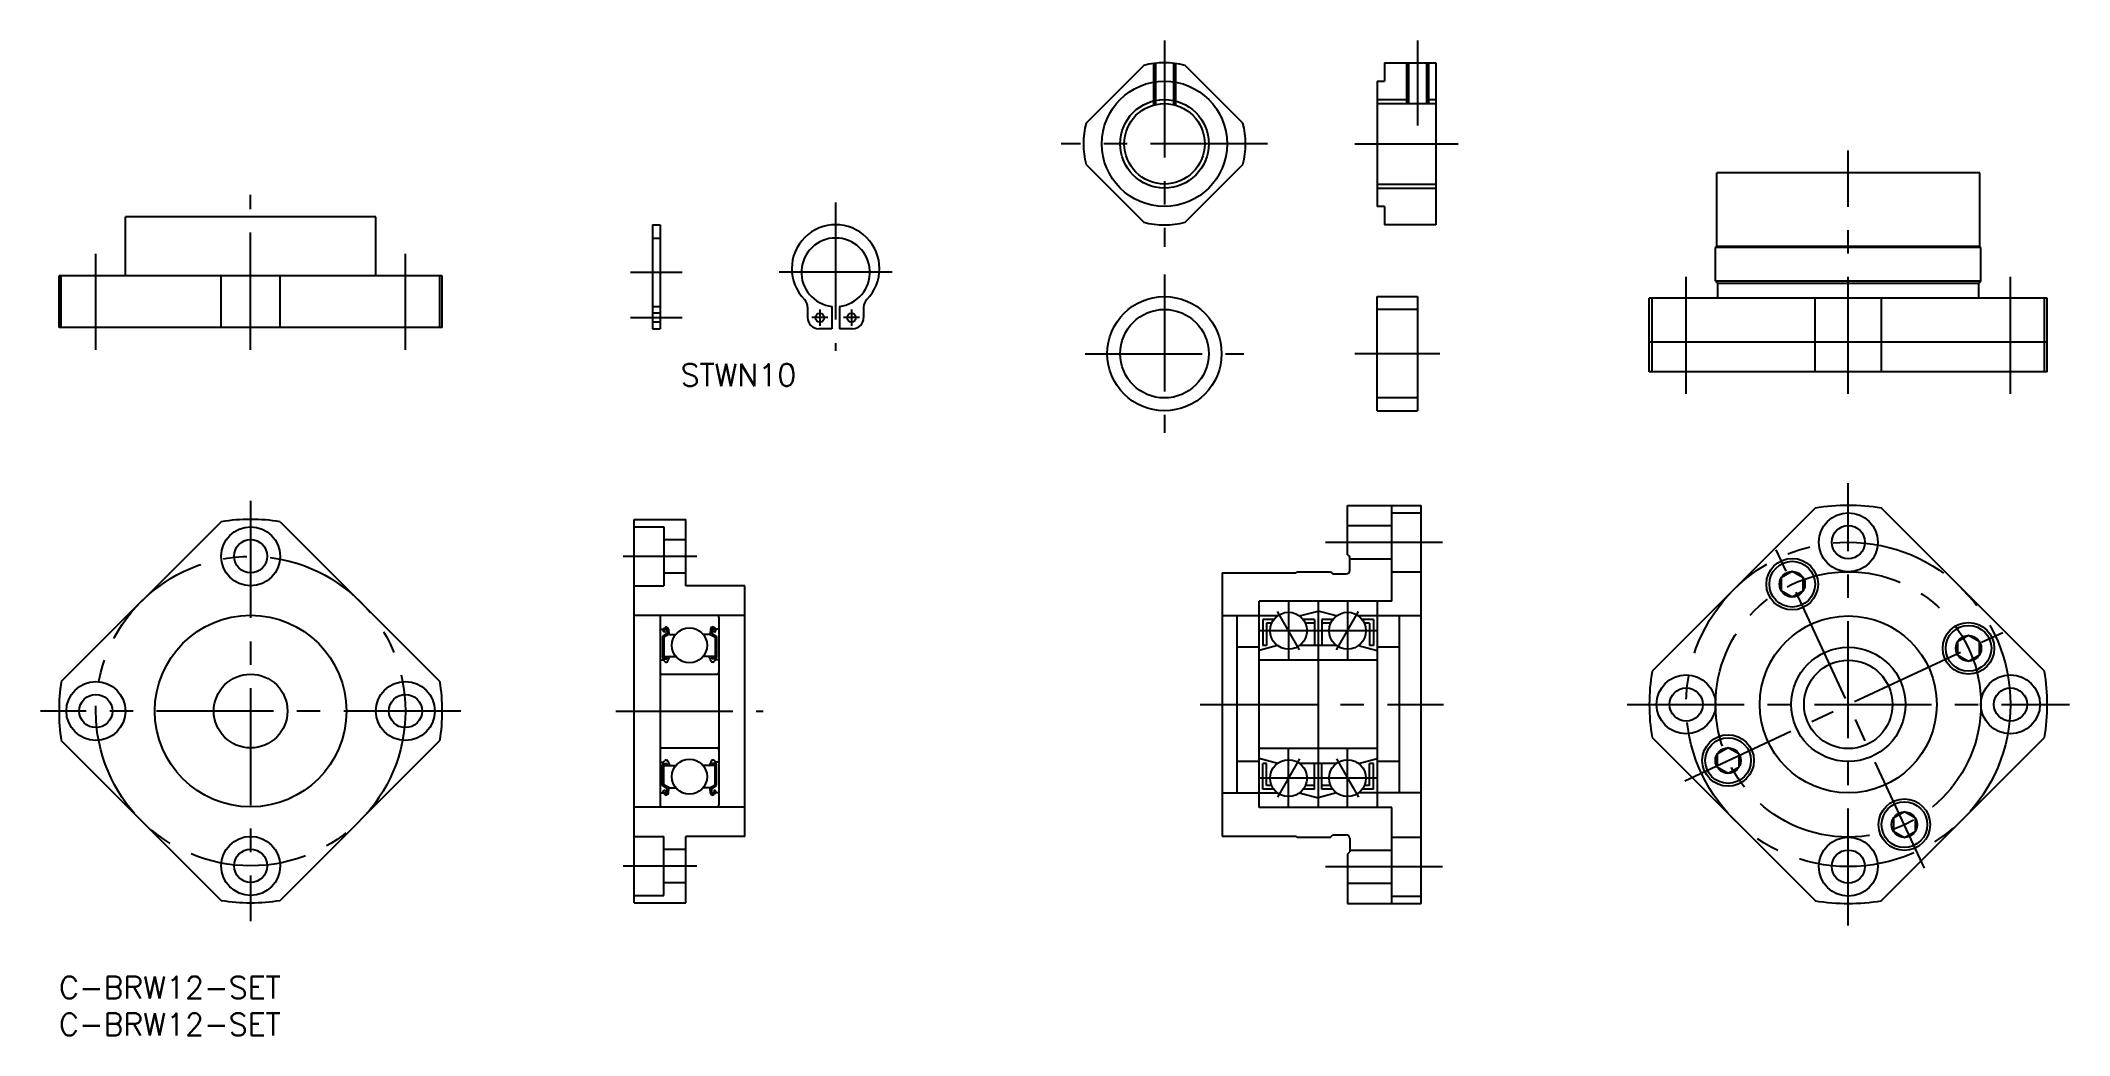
# Model space of a CAD drawing. Extents: x -2 to 273, y -8 to 127.
import ezdxf

# ---------------------------------------------------------------- set-up
doc = ezdxf.new("R2010")
doc.units = 0
doc.header["$LTSCALE"] = 0.5
doc.linetypes.add('CENTER', pattern=[50.8, 31.75, -6.35, 6.35, -6.35])
doc.linetypes.add('DASHED', pattern=[19.05, 12.7, -6.35])
for name, color, linetype in [('MSM_CENTER', 1, 'CENTER'), ('MSM_CONTINUOUS', 7, 'CONTINUOUS'), ('MSM_DASHED', 4, 'DASHED'), ('MSM_NARROW', 5, 'CONTINUOUS'), ('MSM_PART_NUMBER', 7, 'CONTINUOUS')]:
    doc.layers.add(name, color=color, linetype=linetype)
doc.styles.get("Standard").update_dxf_attribs({"font": 'txt.shx', "height": 3, "bigfont": 'bigfont.shx'})

# ---------------------------------------------------------------- blocks, each defined once
blk = doc.blocks.new('*U2')
at = {"layer": 'MSM_PART_NUMBER'}
blk.add_text('C-BRW12-SET', height=3, dxfattribs=at).set_placement((0, -3))
blk = doc.blocks.new('*U3')
at = {"layer": 'MSM_PART_NUMBER'}
blk.add_text('C-BRW12-SET', height=3, dxfattribs=at).set_placement((0, -8))
blk = doc.blocks.new('*U5')
at = {"layer": 'MSM_PART_NUMBER'}
blk.add_text('STWN10', height=3, dxfattribs=at).set_placement((84.33, 80.09))

msp = doc.modelspace()

# ---------------------------------------------------------------- linework, layer by layer
at = {"layer": 'MSM_CENTER'}
for p, q in [((149.98, 126.95), (149.98, 98.95)), ((184.32, 126.95), (184.32, 115.45)), ((163.98, 112.95), (135.98, 112.95)), ((175.82, 112.95), (189.82, 112.95)), ((242.76, 79.02), (242.76, 112.02)), ((26, 85.02), (26, 106.02)), ((105.37, 104.97), (105.37, 84.87)), ((5, 85.02), (5, 98.02)), ((47, 85.02), (47, 98.02)), ((77.54, 95.52), (84.54, 95.52)), ((113.02, 95.52), (97.72, 95.52)), ((149.98, 95.23), (149.98, 73.73)), ((220.76, 79.02), (220.76, 95.02)), ((264.76, 79.02), (264.76, 95.02)), ((77.54, 89.37), (84.54, 89.37)), ((104.32, 89.37), (102.12, 89.37)), ((103.22, 90.47), (103.22, 88.27)), ((108.62, 89.37), (106.42, 89.37)), ((107.52, 90.47), (107.52, 88.27)), ((139.23, 84.48), (160.73, 84.48)), ((187.32, 84.48), (175.82, 84.48)), ((242.76, 6.9), (242.76, 66.9)), ((26, 64.5), (26, 7.5)), ((171.82, 58.9), (187.82, 58.9)), ((253.11, 14.7), (232.41, 59.1)), ((76.54, 57), (86.54, 57)), ((166.82, 50.9), (166.82, 42.9)), ((174.82, 50.9), (174.82, 42.9)), ((178.82, 46.9), (162.82, 46.9)), ((168.32, 44.3), (165.32, 49.5)), ((173.32, 44.3), (176.32, 49.5)), ((220.56, 26.55), (264.96, 47.25)), ((54.5, 36), (-2.5, 36)), ((75.54, 36), (95.54, 36)), ((154.82, 36.9), (187.82, 36.9)), ((212.76, 36.9), (272.76, 36.9)), ((166.82, 22.9), (166.82, 30.9)), ((174.82, 22.9), (174.82, 30.9)), ((168.32, 29.5), (165.32, 24.3)), ((173.32, 29.5), (176.32, 24.3)), ((178.82, 26.9), (162.82, 26.9)), ((76.54, 15), (86.54, 15)), ((171.82, 14.9), (187.82, 14.9))]:
    msp.add_line(p, q, dxfattribs=at)
for centre, radius in [((242.76, 36.9), 22), ((26, 36), 21), ((242.76, 36.9), 18)]:
    msp.add_circle(centre, radius, dxfattribs=at)
at = {"layer": 'MSM_CONTINUOUS'}
for p, q in [((179.82, 123.95), (179.82, 121.45)), ((179.82, 123.95), (186.82, 123.95)), ((183.09, 123.95), (183.09, 118.41)), ((185.55, 123.95), (185.55, 118.41)), ((186.82, 123.95), (186.82, 101.95)), ((147.18, 123.59), (139.34, 115.75)), ((160.62, 115.75), (152.78, 123.59)), ((178.82, 121.45), (178.82, 104.45)), ((178.82, 121.45), (179.82, 121.45)), ((178.82, 118.41), (186.82, 118.41)), ((139.34, 110.15), (147.18, 102.31)), ((152.78, 102.31), (160.62, 110.15)), ((178.82, 107.49), (186.82, 107.49)), ((260.61, 109.02), (224.91, 109.02)), ((224.91, 99.02), (224.91, 109.02)), ((260.61, 99.02), (260.61, 109.02)), ((156.7, 106.23), (156.7, 106.23)), ((9, 95.02), (9, 103.02)), ((43, 103.02), (9, 103.02)), ((43, 95.02), (43, 103.02)), ((80.54, 101.97), (80.54, 87.87)), ((80.54, 101.97), (81.54, 101.97)), ((81.54, 101.97), (81.54, 87.87)), ((154.74, 104.27), (154.74, 104.27)), ((179.82, 104.45), (178.82, 104.45)), ((179.82, 104.45), (179.82, 101.95)), ((186.82, 101.95), (179.82, 101.95)), ((224.76, 98.87), (224.91, 99.02)), ((224.76, 94.32), (224.76, 98.87)), ((260.76, 98.87), (224.76, 98.87)), ((260.61, 99.02), (224.91, 99.02)), ((260.76, 98.87), (260.61, 99.02)), ((260.76, 94.32), (260.76, 98.87)), ((0, 88.02), (0, 95.02)), ((52, 95.02), (0, 95.02)), ((0.31, 88.02), (0.31, 95.02)), ((21.99, 88.02), (21.99, 95.02)), ((30.01, 88.02), (30.01, 95.02)), ((51.69, 88.02), (51.69, 95.02)), ((52, 88.02), (52, 95.02)), ((260.76, 94.32), (224.76, 94.32)), ((224.76, 94.32), (225.06, 94.02)), ((225.06, 92.02), (225.06, 94.02)), ((260.46, 94.02), (225.06, 94.02)), ((260.76, 94.32), (260.46, 94.02)), ((260.46, 92.02), (260.46, 94.02)), ((104.87, 90.89), (104.87, 87.87)), ((105.87, 90.89), (105.87, 87.87)), ((178.82, 92.23), (184.32, 92.23)), ((178.82, 76.73), (178.82, 92.23)), ((184.32, 92.23), (184.32, 76.73)), ((215.76, 82.02), (215.76, 92.02)), ((269.76, 92.02), (215.76, 92.02)), ((216.14, 82.02), (216.14, 92.02)), ((238.27, 82.02), (238.27, 92.02)), ((247.25, 82.02), (247.25, 92.02)), ((269.38, 82.02), (269.38, 92.02)), ((269.76, 82.02), (269.76, 92.02)), ((101.57, 90.78), (101.57, 89.37)), ((109.17, 90.78), (109.17, 89.37)), ((184.32, 90.48), (178.82, 90.48)), ((52, 88.02), (0, 88.02)), ((80.54, 87.87), (81.54, 87.87)), ((104.87, 87.87), (103.07, 87.87)), ((107.67, 87.87), (105.87, 87.87)), ((269.76, 86.02), (215.76, 86.02)), ((269.76, 82.02), (215.76, 82.02)), ((184.32, 78.48), (178.82, 78.48)), ((178.82, 76.73), (184.32, 76.73)), ((174.82, 57.2), (174.82, 63.9)), ((174.82, 63.9), (184.82, 63.9)), ((180.82, 50.9), (180.82, 63.9)), ((184.82, 9.9), (184.82, 63.9)), ((238.27, 63.52), (216.14, 41.39)), ((269.38, 41.39), (247.25, 63.52)), ((21.99, 61.69), (0.31, 40.01)), ((30.01, 61.69), (51.69, 40.01)), ((78.04, 10), (78.04, 62)), ((78.04, 62), (85.04, 62)), ((78.04, 61), (82.04, 61)), ((82.04, 61), (82.04, 53)), ((85.04, 53), (85.04, 62)), ((174.82, 61.15), (180.82, 61.15)), ((180.82, 62.9), (184.82, 62.9)), ((82.04, 59.25), (85.04, 59.25)), ((174.82, 57.2), (175.12, 56.9)), ((175.12, 55.1), (175.12, 56.9)), ((175.12, 56.65), (180.82, 56.65)), ((78.04, 53), (82.04, 53)), ((82.04, 54.75), (85.04, 54.75)), ((93.04, 53), (85.04, 53)), ((93.04, 19), (93.04, 53)), ((157.82, 54.75), (167.82, 54.75)), ((157.82, 54.75), (157.82, 19.05)), ((167.97, 54.9), (167.82, 54.75)), ((167.97, 54.9), (172.52, 54.9)), ((172.52, 54.9), (172.82, 54.6)), ((172.82, 54.6), (174.62, 54.6)), ((180.82, 54.9), (184.82, 54.9)), ((235.15, 54.95), (233.65, 54.08)), ((233.65, 54.08), (233.65, 52.35)), ((233.65, 52.35), (235.15, 51.48)), ((236.65, 54.08), (235.15, 54.95)), ((235.15, 51.48), (236.65, 52.35)), ((236.65, 52.35), (236.65, 54.08)), ((180.82, 50.9), (162.82, 50.9)), ((162.82, 22.9), (162.82, 50.9)), ((168.32, 48.9), (170.82, 49.57)), ((170.82, 50.9), (170.82, 22.9)), ((173.32, 48.9), (170.82, 49.57)), ((178.82, 50.9), (178.82, 22.9)), ((78.04, 49), (93.04, 49)), ((81.54, 48.7), (81.54, 23.3)), ((81.64, 47.1), (82, 47.1)), ((81.98, 47.09), (82.16, 47.29)), ((82.14, 46.67), (82, 46.82)), ((82.14, 46.96), (82.31, 47.16)), ((82.28, 46.82), (82.14, 46.96)), ((82.14, 46.67), (82.28, 46.82)), ((82.48, 47.1), (82.52, 46.5)), ((82.68, 47.12), (82.74, 46.49)), ((88.39, 47.12), (88.33, 46.49)), ((88.59, 47.1), (88.56, 46.5)), ((88.93, 46.96), (88.76, 47.16)), ((88.79, 46.82), (88.93, 46.96)), ((88.93, 46.67), (88.79, 46.82)), ((89.09, 47.09), (88.92, 47.29)), ((88.93, 46.67), (89.08, 46.82)), ((89.44, 47.1), (89.08, 47.1)), ((89.54, 48.7), (89.54, 23.3)), ((165.32, 48.9), (157.82, 48.9)), ((159.82, 48.9), (159.82, 24.9)), ((163.32, 48.4), (163.32, 44.9)), ((164.82, 48.4), (163.32, 48.4)), ((163.82, 47.9), (163.82, 44.9)), ((164.53, 47.9), (163.82, 47.9)), ((170.32, 48.4), (168.82, 48.4)), ((170.32, 47.9), (169.11, 47.9)), ((170.32, 48.4), (170.32, 44.9)), ((171.32, 48.4), (171.32, 44.9)), ((172.82, 48.4), (171.32, 48.4)), ((172.53, 47.9), (171.32, 47.9)), ((184.82, 48.9), (176.32, 48.9)), ((178.32, 48.4), (176.82, 48.4)), ((177.82, 47.9), (177.11, 47.9)), ((177.82, 47.9), (177.82, 44.9)), ((178.32, 48.4), (178.32, 44.9)), ((181.82, 48.9), (181.82, 24.9)), ((82.52, 46.5), (81.87, 46.12)), ((81.87, 46.12), (81.87, 43.3)), ((82.72, 46.38), (82.07, 46.01)), ((82.07, 46.01), (82.07, 43.3)), ((82.72, 46.75), (82.72, 46.38)), ((82.84, 46.4), (83.69, 46.4)), ((88.23, 46.4), (87.39, 46.4)), ((88.36, 46.75), (88.36, 46.38)), ((88.36, 46.38), (89.01, 46.01)), ((88.56, 46.5), (89.21, 46.12)), ((89.01, 46.01), (89.01, 43.3)), ((89.21, 46.12), (89.21, 43.3)), ((162.82, 44.65), (159.82, 44.65)), ((165.32, 44.9), (162.82, 44.23)), ((163.82, 44.9), (163.32, 44.9)), ((173.32, 44.9), (168.32, 44.9)), ((176.32, 44.9), (178.82, 44.23)), ((178.32, 44.9), (177.82, 44.9)), ((181.82, 44.65), (178.82, 44.65)), ((259.07, 46.24), (257.57, 45.37)), ((257.57, 45.37), (257.57, 43.64)), ((260.57, 45.37), (259.07, 46.24)), ((260.57, 43.64), (260.57, 45.37)), ((81.64, 42.95), (81.99, 42.95)), ((81.99, 42.95), (82.18, 42.72)), ((82.07, 43.4), (83.69, 43.4)), ((82.47, 43.3), (82.07, 43.3)), ((82.07, 43.1), (82.47, 43.1)), ((82.33, 42.65), (82.43, 42.65)), ((82.47, 43.1), (82.47, 43.3)), ((82.62, 42.78), (82.82, 43.33)), ((89.01, 43.4), (87.39, 43.4)), ((88.46, 42.78), (88.26, 43.33)), ((88.61, 43.3), (89.01, 43.3)), ((88.61, 43.1), (88.61, 43.3)), ((89.01, 43.1), (88.61, 43.1)), ((88.74, 42.65), (88.65, 42.65)), ((89.09, 42.95), (88.89, 42.72)), ((89.44, 42.95), (89.09, 42.95)), ((178.82, 42.9), (162.82, 42.9)), ((257.57, 43.64), (259.07, 42.78)), ((259.07, 42.78), (260.57, 43.64)), ((81.84, 41), (89.24, 41)), ((0.31, 31.99), (21.99, 10.31)), ((51.69, 31.99), (30.01, 10.31)), ((81.84, 31), (89.24, 31)), ((178.82, 30.9), (162.82, 30.9)), ((216.14, 32.41), (238.27, 10.28)), ((226.45, 31.02), (224.95, 30.16)), ((227.95, 30.16), (226.45, 31.02)), ((247.25, 10.28), (269.38, 32.41)), ((81.64, 29.05), (81.99, 29.05)), ((81.87, 25.88), (81.87, 28.7)), ((81.99, 29.05), (82.18, 29.28)), ((82.07, 28.9), (82.47, 28.9)), ((82.47, 28.7), (82.07, 28.7)), ((82.07, 25.99), (82.07, 28.7)), ((82.07, 28.6), (83.69, 28.6)), ((82.33, 29.35), (82.43, 29.35)), ((82.47, 28.9), (82.47, 28.7)), ((82.62, 29.22), (82.82, 28.67)), ((89.01, 28.6), (87.39, 28.6)), ((88.46, 29.22), (88.26, 28.67)), ((89.01, 28.9), (88.61, 28.9)), ((88.61, 28.9), (88.61, 28.7)), ((88.61, 28.7), (89.01, 28.7)), ((88.74, 29.35), (88.65, 29.35)), ((89.09, 29.05), (88.89, 29.28)), ((89.01, 25.99), (89.01, 28.7)), ((89.44, 29.05), (89.09, 29.05)), ((89.21, 25.88), (89.21, 28.7)), ((162.82, 29.15), (159.82, 29.15)), ((165.32, 28.9), (162.82, 29.57)), ((163.32, 25.4), (163.32, 28.9)), ((163.82, 28.9), (163.32, 28.9)), ((163.82, 25.9), (163.82, 28.9)), ((173.32, 28.9), (168.32, 28.9)), ((170.32, 25.4), (170.32, 28.9)), ((171.32, 25.4), (171.32, 28.9)), ((176.32, 28.9), (178.82, 29.57)), ((177.82, 25.9), (177.82, 28.9)), ((178.32, 28.9), (177.82, 28.9)), ((178.32, 25.4), (178.32, 28.9)), ((181.82, 29.15), (178.82, 29.15)), ((224.95, 30.16), (224.95, 28.43)), ((224.95, 28.43), (226.45, 27.56)), ((226.45, 27.56), (227.95, 28.43)), ((227.95, 28.43), (227.95, 30.16)), ((81.64, 24.9), (82, 24.9)), ((82.52, 25.5), (81.87, 25.88)), ((81.98, 24.91), (82.16, 24.71)), ((82.14, 25.33), (82, 25.18)), ((82.72, 25.62), (82.07, 25.99)), ((82.14, 25.33), (82.28, 25.18)), ((82.28, 25.18), (82.14, 25.04)), ((82.14, 25.04), (82.31, 24.84)), ((82.48, 24.9), (82.52, 25.5)), ((82.68, 24.88), (82.74, 25.51)), ((82.72, 25.25), (82.72, 25.62)), ((82.84, 25.6), (83.69, 25.6)), ((88.23, 25.6), (87.39, 25.6)), ((88.39, 24.88), (88.33, 25.51)), ((88.36, 25.62), (89.01, 25.99)), ((88.36, 25.25), (88.36, 25.62)), ((88.56, 25.5), (89.21, 25.88)), ((88.59, 24.9), (88.56, 25.5)), ((88.93, 25.04), (88.76, 24.84)), ((88.93, 25.33), (88.79, 25.18)), ((88.79, 25.18), (88.93, 25.04)), ((89.09, 24.91), (88.92, 24.71)), ((88.93, 25.33), (89.08, 25.18)), ((89.44, 24.9), (89.08, 24.9)), ((157.82, 24.9), (165.32, 24.9)), ((164.82, 25.4), (163.32, 25.4)), ((164.53, 25.9), (163.82, 25.9)), ((168.32, 24.9), (170.82, 24.23)), ((170.32, 25.4), (168.82, 25.4)), ((170.32, 25.9), (169.11, 25.9)), ((173.32, 24.9), (170.82, 24.23)), ((172.53, 25.9), (171.32, 25.9)), ((172.82, 25.4), (171.32, 25.4)), ((184.82, 24.9), (176.32, 24.9)), ((178.32, 25.4), (176.82, 25.4)), ((177.82, 25.9), (177.11, 25.9)), ((78.04, 23), (93.04, 23)), ((180.82, 22.9), (162.82, 22.9)), ((180.82, 9.9), (180.82, 22.9)), ((250.37, 22.32), (248.87, 21.45)), ((251.87, 21.45), (250.37, 22.32)), ((248.87, 21.45), (248.87, 19.72)), ((248.87, 19.72), (250.37, 18.85)), ((250.37, 18.85), (251.87, 19.72)), ((251.87, 19.72), (251.87, 21.45)), ((78.04, 19), (82.04, 19)), ((82.04, 11), (82.04, 19)), ((82.04, 17.25), (85.04, 17.25)), ((85.04, 10), (85.04, 19)), ((93.04, 19), (85.04, 19)), ((157.82, 19.05), (167.82, 19.05)), ((167.97, 18.9), (167.82, 19.05)), ((167.97, 18.9), (172.52, 18.9)), ((172.52, 18.9), (172.82, 19.2)), ((172.82, 19.2), (174.62, 19.2)), ((174.82, 16.6), (175.12, 16.9)), ((174.82, 16.6), (175.12, 16.9)), ((174.82, 16.6), (174.82, 9.9)), ((175.12, 18.7), (175.12, 16.9)), ((175.12, 17.15), (180.82, 17.15)), ((180.82, 18.9), (184.82, 18.9)), ((82.04, 12.75), (85.04, 12.75)), ((174.82, 12.65), (180.82, 12.65)), ((78.04, 11), (82.04, 11)), ((78.04, 10), (85.04, 10)), ((174.82, 9.9), (184.82, 9.9)), ((180.82, 10.9), (184.82, 10.9))]:
    msp.add_line(p, q, dxfattribs=at)
for centre, radius in [((149.98, 112.95), 8.5), ((149.98, 112.95), 5.46), ((149.98, 84.48), 7.75), ((103.22, 89.37), 0.6), ((107.52, 89.37), 0.6), ((149.98, 84.48), 6), ((26, 57), 4), ((242.76, 58.9), 4), ((242.76, 58.9), 2.25), ((26, 57), 2.25), ((235.15, 53.21), 3.5), ((235.15, 53.21), 3.1), ((235.15, 53.21), 1.73), ((26, 36), 13), ((85.54, 44.9), 2.38), ((166.82, 46.9), 2.5), ((174.82, 46.9), 2.5), ((242.76, 36.9), 12), ((259.07, 44.51), 3.5), ((259.07, 44.51), 3.1), ((242.76, 36.9), 7.75), ((259.07, 44.51), 1.73), ((242.76, 36.9), 6), ((5, 36), 4), ((26, 36), 5), ((47, 36), 4), ((220.76, 36.9), 4), ((220.76, 36.9), 2.25), ((264.76, 36.9), 4), ((264.76, 36.9), 2.25), ((5, 36), 2.25), ((47, 36), 2.25), ((226.45, 29.29), 3.5), ((226.45, 29.29), 3.1), ((226.45, 29.29), 1.73), ((85.54, 27.1), 2.38), ((166.82, 26.9), 2.5), ((174.82, 26.9), 2.5), ((250.37, 20.59), 3.5), ((250.37, 20.59), 3.1), ((250.37, 20.59), 1.73), ((26, 15), 4), ((26, 15), 2.25), ((242.76, 14.9), 4), ((242.76, 14.9), 2.25)]:
    msp.add_circle(centre, radius, dxfattribs=at)
for centre, radius, start, end in [((149.98, 112.95), 11, 75.2726, 104.7274), ((149.98, 112.95), 11, 165.2726, 194.7274), ((149.98, 112.95), 11, 345.2726, 14.7274), ((105.37, 96.02), 5.95, 315.3497, 224.6503), ((149.98, 112.95), 11, 255.2726, 284.7274), ((105.37, 95.52), 4.65, 276.1728, 263.8272), ((100.07, 90.78), 1.5, 360, 44.6503), ((110.67, 90.78), 1.5, 135.3497, 180), ((103.07, 89.37), 1.5, 180, 270), ((107.67, 89.37), 1.5, 270, 0), ((242.76, 36.9), 27, 80.4309, 99.5691), ((26, 36), 26, 81.1289, 98.8711), ((174.62, 55.1), 0.5, 270, 0), ((81.84, 48.7), 0.3, 90, 180), ((81.64, 47.2), 0.1, 180, 270), ((82.14, 46.96), 0.2, 140.137, 225.002), ((82.39, 47.1), 0.3, 4.9354, 140.137), ((82.38, 47.1), 0.1, 3.1017, 139.9503), ((88.69, 47.1), 0.3, 39.863, 175.0646), ((88.69, 47.1), 0.1, 40.0497, 176.8983), ((88.93, 46.96), 0.2, 314.998, 39.863), ((89.24, 48.7), 0.3, 0, 90), ((89.44, 47.2), 0.1, 270, 0), ((82.84, 46.5), 0.1, 184.9354, 270), ((88.23, 46.5), 0.1, 270, 355.0646), ((81.64, 42.85), 0.1, 90, 180.8103), ((81.84, 41.3), 0.3, 180, 270), ((82.07, 43.3), 0.2, 180, 270), ((82.33, 42.85), 0.2, 219.9762, 270), ((82.43, 42.85), 0.2, 270, 339.9916), ((82.91, 43.3), 0.1, 90, 159.9916), ((88.16, 43.3), 0.1, 20.0084, 90), ((88.65, 42.85), 0.2, 200.0084, 270), ((88.74, 42.85), 0.2, 270, 320.0238), ((89.01, 43.3), 0.2, 270, 0), ((89.24, 41.3), 0.3, 270, 0), ((89.44, 42.85), 0.1, 359.1897, 90), ((242.76, 36.9), 27, 170.4309, 189.5691), ((242.76, 36.9), 27, 350.4309, 9.5691), ((26, 36), 26, 171.1289, 188.8711), ((26, 36), 26, 351.1289, 8.8711), ((81.84, 30.7), 0.3, 90, 180), ((89.24, 30.7), 0.3, 0, 90), ((81.64, 29.15), 0.1, 179.1897, 270), ((82.07, 28.7), 0.2, 90, 180), ((82.33, 29.15), 0.2, 90, 140.0238), ((82.43, 29.15), 0.2, 20.0084, 90), ((82.91, 28.7), 0.1, 200.0084, 270), ((88.16, 28.7), 0.1, 270, 339.9916), ((88.65, 29.15), 0.2, 90, 159.9916), ((88.74, 29.15), 0.2, 39.9762, 90), ((89.01, 28.7), 0.2, 0, 90), ((89.44, 29.15), 0.1, 270, 0.8103), ((81.64, 24.8), 0.1, 90, 180), ((82.14, 25.04), 0.2, 134.998, 219.863), ((82.39, 24.9), 0.3, 219.863, 355.0646), ((82.38, 24.9), 0.1, 220.0497, 356.8983), ((82.84, 25.5), 0.1, 90, 175.0646), ((88.23, 25.5), 0.1, 4.9354, 90), ((88.69, 24.9), 0.3, 184.9354, 320.137), ((88.69, 24.9), 0.1, 183.1017, 319.9503), ((88.93, 25.04), 0.2, 320.137, 45.002), ((89.44, 24.8), 0.1, 0, 90), ((81.84, 23.3), 0.3, 180, 270), ((89.24, 23.3), 0.3, 270, 0), ((174.62, 18.7), 0.5, 0, 90), ((26, 36), 26, 261.1289, 278.8711), ((242.76, 36.9), 27, 260.4309, 279.5691)]:
    msp.add_arc(centre, radius, start, end, dxfattribs=at)
at = {"layer": 'MSM_DASHED'}
for p, q in [((148.75, 123.88), (148.75, 118.27)), ((151.21, 123.88), (151.21, 118.27)), ((148.48, 123.85), (148.48, 118.2)), ((151.48, 123.85), (151.48, 118.2)), ((80.54, 100.17), (81.54, 100.17)), ((80.54, 90.87), (81.54, 90.87)), ((81.54, 89.97), (80.54, 89.97)), ((81.54, 88.77), (80.54, 88.77)), ((85.04, 11), (85.04, 19))]:
    msp.add_line(p, q, dxfattribs=at)
at = {"layer": 'MSM_NARROW'}
for p, q in [((182.82, 123.95), (182.82, 118.41)), ((185.82, 123.95), (185.82, 118.41)), ((178.82, 118.95), (182.82, 118.95)), ((185.82, 118.95), (186.82, 118.95)), ((185.82, 118.95), (186.82, 118.95)), ((178.82, 106.95), (186.82, 106.95))]:
    msp.add_line(p, q, dxfattribs=at)
msp.add_circle((149.98, 112.95), 6, dxfattribs=at)

# ---------------------------------------------------------------- block references
at = {"layer": 'MSM_CONTINUOUS'}
for name in ['*U5', '*U2', '*U3']:
    msp.add_blockref(name, (0, 0), dxfattribs=at)

doc.saveas('drawing.dxf')
